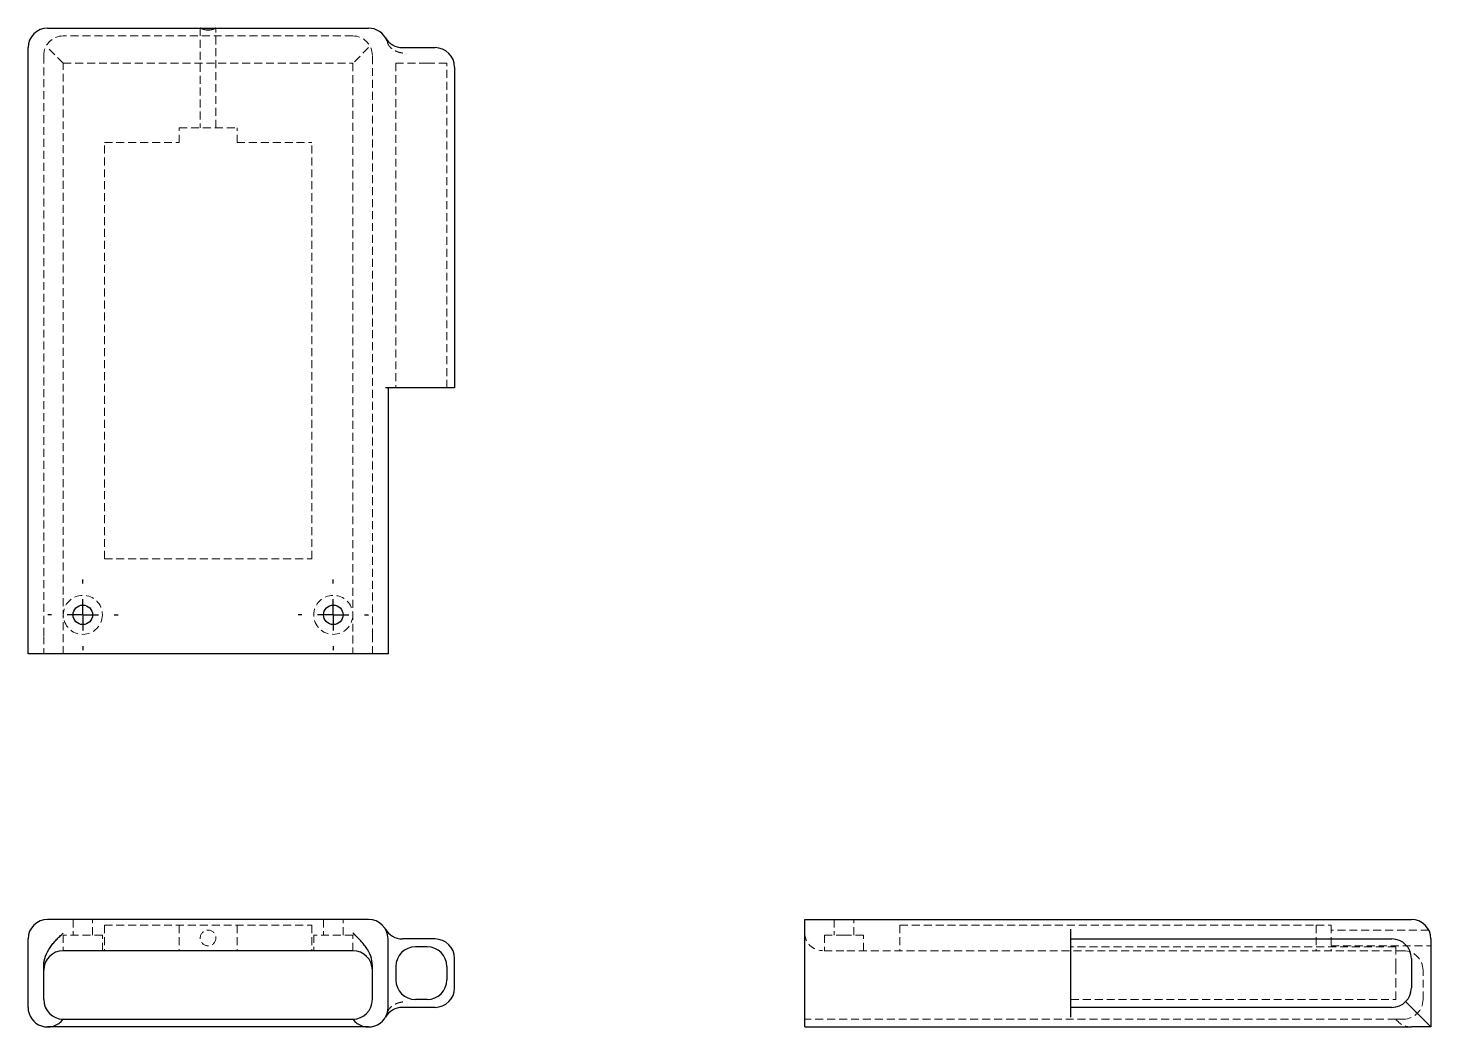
# Model space of a CAD drawing. Header units: millimetres. Extents: x 49 to 273, y 48 to 208.
import ezdxf

# ---------------------------------------------------------------- set-up
doc = ezdxf.new("R2010")
doc.units = ezdxf.units.MM
doc.linetypes.add('HIDDEN', pattern=[1.905, 1.27, -0.635])
doc.layers.add('10', color=7, linetype='Continuous')

# ---------------------------------------------------------------- blocks, each defined once
blk = doc.blocks.new('SW_CENTERMARKSYMBOL_0')
at = {"layer": '10', "color": 0}
for p, q in [((0, 5), (0, 5.62)), ((0, 0), (0, 2.5)), ((-5, 0), (-5.62, 0)), ((0, 0), (-2.5, 0)), ((0, 0), (0, -2.5)), ((0, 0), (2.5, 0)), ((5, 0), (5.62, 0)), ((0, -5), (0, -5.62))]:
    blk.add_line(p, q, dxfattribs=at)
blk = doc.blocks.new('SW_CENTERMARKSYMBOL_1')
at = {"layer": '10', "color": 0}
for p, q in [((0, 5), (0, 5.62)), ((0, 0), (0, 2.5)), ((-5, 0), (-5.62, 0)), ((0, 0), (-2.5, 0)), ((0, 0), (0, -2.5)), ((0, 0), (2.5, 0)), ((5, 0), (5.62, 0)), ((0, -5), (0, -5.62))]:
    blk.add_line(p, q, dxfattribs=at)

msp = doc.modelspace()

# ---------------------------------------------------------------- linework, layer by layer
at = {"color": 7, "linetype": 'Continuous', "lineweight": 25}
for p, q in [((52.06, 208), (76.45, 208)), ((76.45, 208), (78.93, 208)), ((78.93, 208), (103.31, 208)), ((48.94, 108), (48.94, 204.87)), ((108.73, 204.87), (113.94, 204.87)), ((117.06, 201.75), (117.06, 150.5)), ((108.73, 150.5), (106.02, 150.5)), ((106.44, 150.5), (106.44, 108)), ((113.94, 150.5), (108.73, 150.5)), ((117.06, 150.5), (113.94, 150.5)), ((52.06, 108), (48.94, 108)), ((103.31, 108), (52.06, 108)), ((106.44, 108), (103.31, 108)), ((103.31, 65.59), (52.06, 65.59)), ((173, 62.47), (173, 65.59)), ((173, 65.59), (269.87, 65.59)), ((215.5, 62.47), (215.5, 64.03)), ((48.94, 51.53), (48.94, 62.47)), ((100.81, 60.59), (54.56, 60.59)), ((106.44, 51.53), (106.44, 62.47)), ((113.94, 62.47), (108.73, 62.47)), ((112.69, 61.22), (110.81, 61.22)), ((173, 51.53), (173, 62.47)), ((215.5, 59.34), (215.5, 62.47)), ((215.5, 62.47), (266.75, 62.47)), ((273, 62.47), (273, 48.41)), ((117.06, 54.66), (117.06, 59.34)), ((215.5, 54.66), (215.5, 59.34)), ((269.87, 59.34), (269.87, 54.66)), ((51.44, 52.78), (51.44, 58.18)), ((103.94, 52.78), (103.94, 58.18)), ((107.69, 58.09), (107.69, 55.91)), ((115.81, 58.09), (115.81, 55.91)), ((215.5, 51.53), (215.5, 54.66)), ((112.69, 52.78), (110.81, 52.78)), ((54.56, 49.66), (100.81, 49.66)), ((113.94, 51.53), (108.73, 51.53)), ((173, 48.41), (173, 51.53)), ((266.75, 51.53), (215.5, 51.53)), ((215.5, 49.97), (215.5, 51.53)), ((273, 48.41), (270.72, 50.68)), ((103.31, 48.41), (52.06, 48.41)), ((173, 48.41), (269.87, 48.41)), ((273, 48.41), (269.87, 48.41))]:
    msp.add_line(p, q, dxfattribs=at)
at = {"color": 7, "linetype": 'HIDDEN', "lineweight": 18}
for p, q in [((100.81, 206.75), (54.56, 206.75)), ((76.44, 208), (76.44, 192.06)), ((78.94, 192.06), (78.94, 208)), ((106.05, 206.38), (106.02, 206.44)), ((54.56, 202.37), (52.06, 204.87)), ((103.31, 204.87), (100.81, 202.37)), ((106.22, 206.03), (106.32, 205.72)), ((51.44, 203.62), (51.44, 110.81)), ((54.56, 108), (54.56, 202.37)), ((54.56, 202.37), (100.81, 202.37)), ((100.81, 202.37), (100.81, 108)), ((103.94, 110.81), (103.94, 203.62)), ((107.69, 202.37), (107.69, 150.5)), ((110.81, 202.37), (107.69, 202.37)), ((112.69, 202.37), (110.81, 202.37)), ((115.81, 202.37), (112.69, 202.37)), ((115.81, 150.5), (115.81, 202.37)), ((73.06, 189.69), (73.06, 192.06)), ((73.06, 192.06), (82.31, 192.06)), ((82.31, 189.69), (82.31, 192.06)), ((61.13, 189.69), (73.06, 189.69)), ((61.13, 123.19), (61.13, 189.69)), ((82.31, 189.69), (94.25, 189.69)), ((94.25, 123.19), (94.25, 189.69)), ((61.13, 123.19), (94.25, 123.19)), ((51.44, 110.81), (51.44, 108)), ((103.94, 108), (103.94, 110.81)), ((56.13, 65.59), (56.13, 63.09)), ((59.25, 63.09), (59.25, 65.59)), ((96.12, 65.59), (96.12, 63.09)), ((99.25, 63.09), (99.25, 65.59)), ((177.69, 65.59), (177.69, 63.09)), ((180.81, 63.09), (180.81, 65.59)), ((60.81, 63.09), (54.56, 63.09)), ((54.56, 63.09), (54.56, 60.59)), ((60.81, 60.59), (60.81, 63.09)), ((61.13, 64.66), (94.25, 64.66)), ((61.13, 64.66), (61.13, 60.59)), ((73.06, 64.66), (73.06, 60.59)), ((82.31, 64.66), (82.31, 60.59)), ((94.25, 64.66), (94.25, 60.59)), ((100.81, 63.09), (94.56, 63.09)), ((94.56, 63.09), (94.56, 60.59)), ((100.81, 60.59), (100.81, 63.09)), ((179.25, 63.09), (176.12, 63.09)), ((176.12, 63.09), (176.12, 60.59)), ((182.37, 63.09), (179.25, 63.09)), ((182.37, 60.59), (182.37, 63.09)), ((188.19, 64.66), (254.69, 64.66)), ((188.19, 64.66), (188.19, 60.59)), ((254.69, 64.66), (254.69, 60.59)), ((254.69, 64.66), (257.06, 64.66)), ((257.06, 64.66), (257.06, 60.59)), ((272.67, 63.87), (257.06, 63.87)), ((179.25, 60.59), (175.81, 60.59)), ((268.62, 60.59), (179.25, 60.59)), ((267.37, 61.22), (215.5, 61.22)), ((257.06, 61.37), (273, 61.37)), ((267.37, 58.09), (267.37, 61.22)), ((267.37, 58.09), (267.37, 55.91)), ((271.75, 52.78), (271.75, 57.47)), ((267.37, 52.78), (267.37, 55.91)), ((215.5, 52.78), (267.37, 52.78)), ((267.37, 49.66), (173, 49.66)), ((267.37, 49.66), (268.62, 49.66)), ((269.87, 51.53), (270.72, 50.68))]:
    msp.add_line(p, q, dxfattribs=at)
for centre, radius in [((57.69, 114.25), 3.12), ((97.69, 114.25), 3.12), ((77.69, 62.62), 1.25)]:
    msp.add_circle(centre, radius, dxfattribs=at)
at = {"color": 7, "linetype": 'Continuous', "lineweight": 25}
for centre in [(57.69, 114.25), (97.69, 114.25)]:
    msp.add_circle(centre, 1.56, dxfattribs=at)
for centre, start, end in [((52.06, 204.87), 90, 180), ((103.31, 204.87), 21.4707, 90), ((108.73, 208), 210, 270), ((113.94, 201.75), 0, 90), ((52.06, 62.47), 90, 180), ((103.31, 62.47), 0, 90), ((269.87, 62.47), 0, 90), ((108.73, 65.59), 210, 270), ((54.56, 57.47), 90, 180), ((100.81, 57.47), 0, 90), ((110.81, 58.09), 90, 180), ((112.69, 58.09), 0, 90), ((113.94, 59.34), 0, 90), ((266.75, 59.34), 0, 90), ((110.81, 55.91), 180, 270), ((112.69, 55.91), 270, 0), ((113.94, 54.66), 270, 0), ((266.75, 54.66), 270, 0), ((54.56, 52.78), 180, 270), ((100.81, 52.78), 270, 0), ((52.06, 51.53), 180, 323.1301), ((103.31, 51.53), 216.8699, 0), ((108.73, 48.41), 90, 150)]:
    msp.add_arc(centre, 3.12, start, end, dxfattribs=at)
at = {"color": 7, "linetype": 'HIDDEN', "lineweight": 18}
for centre, radius, start, end in [((54.56, 203.62), 3.12, 90, 180), ((100.81, 203.62), 3.12, 0, 90), ((175.81, 63.41), 2.81, 180, 270), ((268.62, 57.47), 3.12, 0, 90), ((268.62, 52.78), 3.12, 270, 0), ((269.87, 51.53), 3.12, 216.8699, 270)]:
    msp.add_arc(centre, radius, start, end, dxfattribs=at)
at = {"color": 7, "linetype": 'Continuous', "lineweight": 25}
for points, knots in [([(78.93, 208), (78.94, 208), (78.94, 208), (78.92, 207.98), (78.91, 207.97), (78.83, 207.93), (78.74, 207.88), (78.57, 207.82), (78.5, 207.8), (78.36, 207.76), (78.29, 207.74), (78.05, 207.69), (77.87, 207.67), (77.51, 207.67), (77.33, 207.69), (77.01, 207.75), (76.87, 207.8), (76.64, 207.88), (76.55, 207.93), (76.44, 207.98), (76.42, 208), (76.45, 208)], [0, 0, 0, 0, 0.0625, 0.0625, 0.125, 0.125, 0.25, 0.25, 0.3125, 0.3125, 0.375, 0.375, 0.5, 0.5, 0.625, 0.625, 0.75, 0.75, 0.875, 0.875, 1, 1, 1, 1]), ([(51.44, 58.18), (51.44, 58.71), (51.54, 59.22), (51.9, 60.21), (52.15, 60.67), (52.59, 61.31), (52.75, 61.52), (53.09, 61.92), (53.26, 62.12), (53.62, 62.5), (53.81, 62.68), (54.18, 63.05), (54.37, 63.23), (54.56, 63.41)], [0, 0, 0, 0, 0.25, 0.25, 0.5, 0.5, 0.625, 0.625, 0.75, 0.75, 0.875, 0.875, 1, 1, 1, 1]), ([(103.94, 58.18), (103.94, 58.71), (103.84, 59.22), (103.48, 60.21), (103.23, 60.67), (102.78, 61.31), (102.62, 61.52), (102.29, 61.92), (102.11, 62.12), (101.75, 62.5), (101.57, 62.68), (101.19, 63.05), (101, 63.23), (100.81, 63.41)], [0, 0, 0, 0, 0.25, 0.25, 0.5, 0.5, 0.625, 0.625, 0.75, 0.75, 0.875, 0.875, 1, 1, 1, 1]), ([(270.72, 50.68), (270.68, 50.72), (270.6, 50.8), (270.49, 50.92), (270.38, 51.03), (270.27, 51.14), (270.16, 51.25), (270.06, 51.35), (269.97, 51.44), (269.88, 51.53), (269.79, 51.62), (269.71, 51.69), (269.64, 51.77), (269.57, 51.84), (269.51, 51.9), (269.39, 52.02), (269.23, 52.18), (269.09, 52.31), (269.01, 52.4), (268.97, 52.44), (268.96, 52.44), (268.96, 52.45)], [0, 0, 0, 0, 0.040233, 0.079997, 0.119223, 0.157849, 0.195815, 0.233065, 0.26955, 0.305223, 0.340045, 0.373981, 0.407, 0.439076, 0.47019, 0.500326, 0.618915, 0.750069, 0.834551, 0.918032, 1, 1, 1, 1])]:
    msp.add_open_spline(points, degree=3, knots=knots, dxfattribs=at)
at = {"color": 7, "linetype": 'HIDDEN', "lineweight": 18}
for points, knots in [([(106.32, 205.72), (106.33, 205.68), (106.36, 205.6), (106.4, 205.49), (106.46, 205.38), (106.52, 205.27), (106.59, 205.16), (106.67, 205.06), (106.75, 204.97), (106.84, 204.88), (106.93, 204.79), (107.03, 204.71), (107.12, 204.64), (107.22, 204.57), (107.32, 204.51), (107.52, 204.39), (107.86, 204.23), (108.3, 204.09), (108.72, 204.01), (109.07, 203.97), (109.31, 203.96), (109.43, 203.96)], [0, 0, 0, 0, 0.040233, 0.079997, 0.119223, 0.157849, 0.195815, 0.233065, 0.26955, 0.305223, 0.340045, 0.373981, 0.407, 0.439076, 0.47019, 0.500326, 0.618915, 0.750069, 0.834551, 0.918032, 1, 1, 1, 1]), ([(106.02, 64.03), (106.02, 64.03), (106.02, 64.03), (106.03, 64.02), (106.04, 64), (106.05, 63.97), (106.07, 63.93), (106.1, 63.89), (106.13, 63.83), (106.15, 63.77), (106.19, 63.7), (106.21, 63.64), (106.22, 63.61)], [0, 0, 0, 0, 0.102115, 0.203522, 0.304308, 0.404562, 0.504374, 0.603833, 0.703033, 0.802065, 0.901023, 1, 1, 1, 1]), ([(106.32, 50.68), (106.33, 50.72), (106.36, 50.8), (106.4, 50.92), (106.46, 51.03), (106.52, 51.14), (106.59, 51.25), (106.67, 51.35), (106.75, 51.44), (106.84, 51.53), (106.93, 51.62), (107.03, 51.69), (107.12, 51.77), (107.22, 51.84), (107.32, 51.9), (107.52, 52.02), (107.86, 52.18), (108.3, 52.31), (108.72, 52.4), (109.07, 52.44), (109.31, 52.44), (109.43, 52.45)], [0, 0, 0, 0, 0.040233, 0.079997, 0.119223, 0.157849, 0.195815, 0.233065, 0.26955, 0.305223, 0.340045, 0.373981, 0.407, 0.439076, 0.47019, 0.500326, 0.618915, 0.750069, 0.834551, 0.918032, 1, 1, 1, 1])]:
    msp.add_open_spline(points, degree=3, knots=knots, dxfattribs=at)

# ---------------------------------------------------------------- block references
at = {"layer": '10'}
for name, p in [('SW_CENTERMARKSYMBOL_0', (57.69, 114.25)), ('SW_CENTERMARKSYMBOL_1', (97.69, 114.25))]:
    msp.add_blockref(name, p, dxfattribs=at)

doc.saveas('drawing.dxf')
